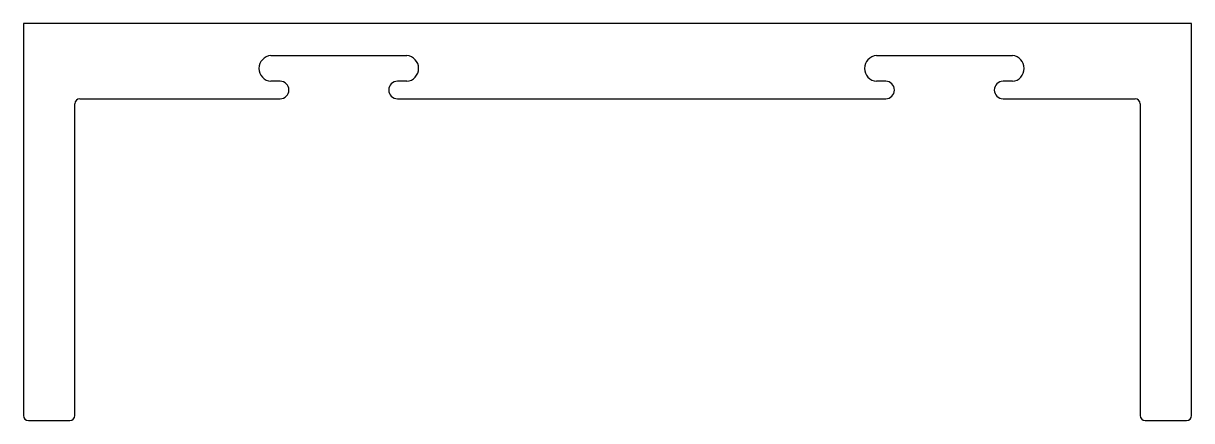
# Model space of a CAD drawing. Extents: x -31 to 26.7, y -1 to 18.6.
import ezdxf

# ---------------------------------------------------------------- set-up
doc = ezdxf.new("R2010")
doc.units = 0
doc.layers.get('0').update_dxf_attribs({"linetype": 'CONTINUOUS'})

msp = doc.modelspace()

# ---------------------------------------------------------------- linework, layer by layer
for p, q in [((26.693, 18.615), (-30.965, 18.615)), ((-30.965, 18.615), (-30.965, -0.727)), ((26.693, -0.727), (26.693, 18.615)), ((-18.752, 17.028), (-12.044, 17.028)), ((11.137, 17.028), (17.845, 17.028)), ((-18.294, 15.758), (-18.752, 15.758)), ((-12.044, 15.758), (-12.501, 15.758)), ((11.595, 15.758), (11.137, 15.758)), ((17.845, 15.758), (17.387, 15.758)), ((-28.425, -0.727), (-28.425, 14.64)), ((-28.171, 14.894), (-18.294, 14.894)), ((-12.501, 14.894), (11.595, 14.894)), ((17.387, 14.894), (23.899, 14.894)), ((24.153, 14.64), (24.153, -0.727)), ((-30.711, -0.981), (-28.679, -0.981)), ((24.407, -0.981), (26.439, -0.981))]:
    msp.add_line(p, q)
for centre, radius, start, end in [((-18.701, 16.393), 0.637, 94.57392, 265.42608), ((-12.095, 16.393), 0.637, 274.57392, 85.42608), ((11.188, 16.393), 0.637, 94.57392, 265.42608), ((17.794, 16.393), 0.637, 274.57392, 85.42608), ((-18.294, 15.326), 0.432, 270, 90), ((-12.501, 15.326), 0.432, 90, 270), ((11.595, 15.326), 0.432, 270, 90), ((17.387, 15.326), 0.432, 90, 270), ((-28.171, 14.64), 0.254, 90, 180), ((23.899, 14.64), 0.254, 360, 90), ((-30.711, -0.727), 0.254, 180, 270), ((-28.679, -0.727), 0.254, 270, 0), ((24.407, -0.727), 0.254, 180, 270), ((26.439, -0.727), 0.254, 270, 0)]:
    msp.add_arc(centre, radius, start, end)

doc.saveas('drawing.dxf')
